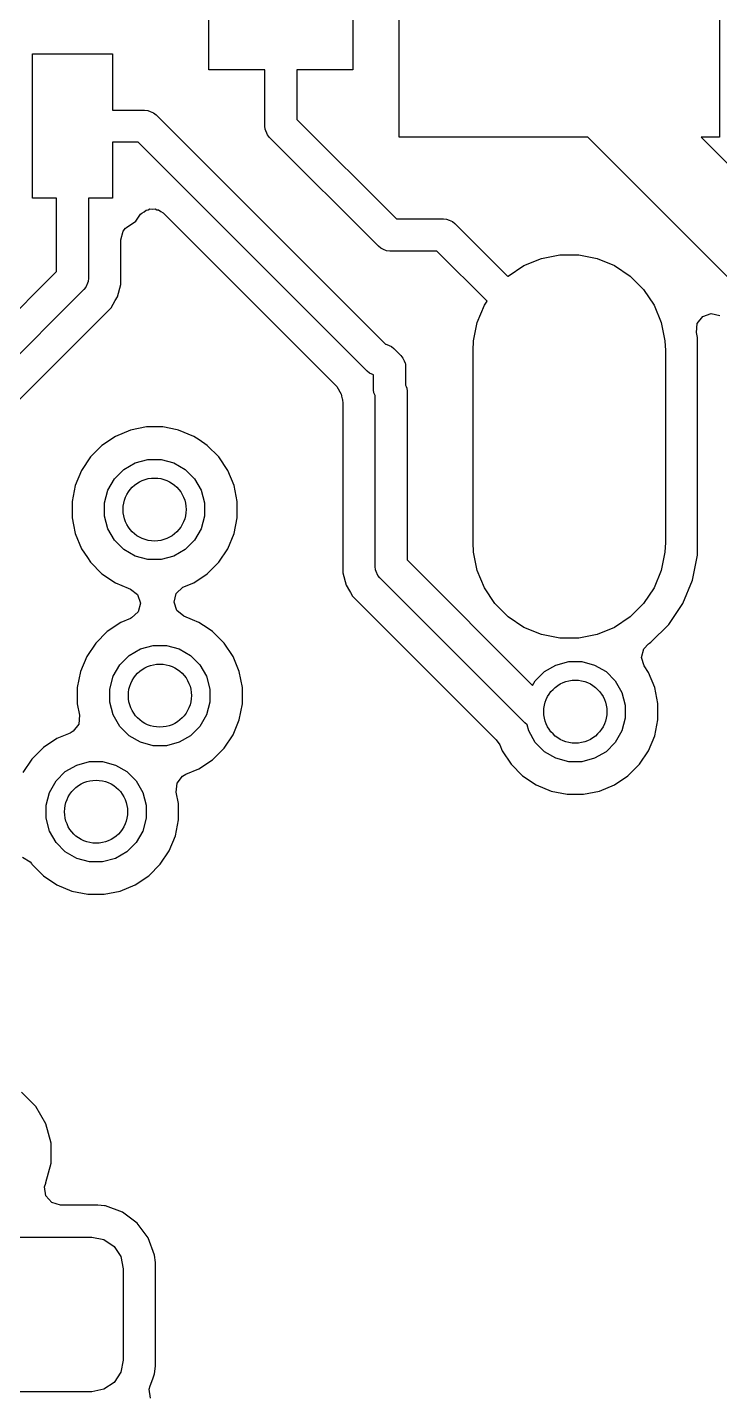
# Model space of a CAD drawing. Extents: x 3.09 to 4.62, y -6.46 to -3.15.
# Drawn here: x 4.1109 to 4.327, y -5.665 to -5.2392 of the extents above; entities that cross this region are included whole.
import ezdxf

# ---------------------------------------------------------------- set-up
doc = ezdxf.new("R2010")
doc.units = 0
doc.header["$MEASUREMENT"] = 0
doc.layers.add('BLACK', color=7, linetype='CONTINUOUS')

msp = doc.modelspace()

# ---------------------------------------------------------------- linework, layer by layer
at = {"layer": 'BLACK', "linetype": 'CONTINUOUS'}
for p, q in [((4.2269, -5.27345), (4.2269, -5.20655)), ((4.3269, -5.20655), (4.3269, -5.27345)), ((4.1675, -5.2525), (4.1675, -5.2275)), ((4.2125, -5.2275), (4.2125, -5.2525)), ((4.1125, -5.2925), (4.1125, -5.2475)), ((4.1125, -5.2475), (4.1375, -5.2475)), ((4.1375, -5.2475), (4.1375, -5.265)), ((4.185, -5.2525), (4.1675, -5.2525)), ((4.185, -5.27), (4.185, -5.2525)), ((4.2125, -5.2525), (4.195, -5.2525)), ((4.195, -5.2525), (4.195, -5.26793)), ((4.1375, -5.265), (4.1475, -5.265)), ((4.1475, -5.265), (4.14848, -5.2651)), ((4.14848, -5.2651), (4.14848, -5.2651)), ((4.14848, -5.2651), (4.14922, -5.26541)), ((4.14922, -5.26541), (4.15028, -5.26584)), ((4.15028, -5.26584), (4.15028, -5.26584)), ((4.15028, -5.26584), (4.15104, -5.26646)), ((4.15104, -5.26646), (4.22265, -5.33808)), ((4.1851, -5.27098), (4.185, -5.27)), ((4.18584, -5.27278), (4.1851, -5.27098)), ((4.195, -5.26793), (4.22607, -5.299)), ((4.14543, -5.275), (4.1375, -5.275)), ((4.1375, -5.275), (4.1375, -5.2925)), ((4.21696, -5.34653), (4.14543, -5.275)), ((4.18646, -5.27354), (4.18584, -5.27278)), ((4.18584, -5.27278), (4.18584, -5.27278)), ((4.22046, -5.30753), (4.18646, -5.27354)), ((4.28577, -5.27345), (4.2269, -5.27345)), ((4.35011, -5.33779), (4.28577, -5.27345)), ((4.3269, -5.27345), (4.32113, -5.27345)), ((4.32113, -5.27345), (4.36308, -5.3154)), ((4.12, -5.2925), (4.1125, -5.2925)), ((4.12, -5.31542), (4.12, -5.2925)), ((4.1375, -5.2925), (4.13, -5.2925)), ((4.13, -5.2925), (4.13, -5.31749)), ((4.14659, -5.29716), (4.14736, -5.29676)), ((4.14736, -5.29676), (4.14802, -5.29621)), ((4.14802, -5.29621), (4.14858, -5.29614)), ((4.14858, -5.29614), (4.14907, -5.29588)), ((4.14907, -5.29588), (4.14993, -5.29597)), ((4.14993, -5.29597), (4.15079, -5.29586)), ((4.15079, -5.29586), (4.1513, -5.2961)), ((4.1513, -5.2961), (4.15186, -5.29616)), ((4.15186, -5.29616), (4.15253, -5.29669)), ((4.15253, -5.29669), (4.15331, -5.29707)), ((4.14187, -5.30163), (4.14472, -5.29972)), ((4.14472, -5.29972), (4.14618, -5.29754)), ((4.14618, -5.29754), (4.14659, -5.29716)), ((4.15331, -5.29707), (4.15351, -5.29725)), ((4.15351, -5.29725), (4.2075, -5.35125)), ((4.22607, -5.299), (4.24075, -5.299)), ((4.24075, -5.299), (4.24173, -5.29909)), ((4.24173, -5.29909), (4.24173, -5.29909)), ((4.24173, -5.29909), (4.24248, -5.2994)), ((4.24248, -5.2994), (4.24353, -5.29984)), ((4.24353, -5.29984), (4.24353, -5.29984)), ((4.24353, -5.29984), (4.24429, -5.30046)), ((4.24429, -5.30046), (4.2608, -5.31697)), ((4.14002, -5.30552), (4.14081, -5.30284)), ((4.14002, -5.31947), (4.14002, -5.30552)), ((4.14081, -5.30284), (4.14157, -5.30192)), ((4.14157, -5.30192), (4.14187, -5.30163)), ((4.22122, -5.30815), (4.22046, -5.30753)), ((4.22208, -5.30851), (4.22122, -5.30815)), ((4.22122, -5.30815), (4.22122, -5.30815)), ((4.22302, -5.3089), (4.22208, -5.30851)), ((4.224, -5.309), (4.22302, -5.3089)), ((4.22302, -5.3089), (4.22302, -5.3089)), ((4.23868, -5.309), (4.224, -5.309)), ((4.25434, -5.32466), (4.23868, -5.309)), ((4.26097, -5.31681), (4.26586, -5.31354)), ((4.26586, -5.31354), (4.27129, -5.31129)), ((4.27129, -5.31129), (4.27706, -5.31014)), ((4.27706, -5.31014), (4.28294, -5.31014)), ((4.28294, -5.31014), (4.28871, -5.31129)), ((4.28871, -5.31129), (4.29414, -5.31354)), ((4.29414, -5.31354), (4.29903, -5.31681)), ((4.06952, -5.36591), (4.12, -5.31542)), ((4.13, -5.31749), (4.1299, -5.31847)), ((4.2608, -5.31697), (4.26097, -5.31681)), ((4.29903, -5.31681), (4.30319, -5.32097)), ((4.12854, -5.32103), (4.07512, -5.37444)), ((4.12916, -5.32027), (4.12854, -5.32103)), ((4.12967, -5.31902), (4.12916, -5.32027)), ((4.12916, -5.32027), (4.12916, -5.32027)), ((4.1299, -5.31847), (4.12967, -5.31902)), ((4.1299, -5.31847), (4.1299, -5.31847)), ((4.139, -5.32329), (4.14002, -5.31947)), ((4.30319, -5.32097), (4.30646, -5.32586)), ((4.08361, -5.38013), (4.13702, -5.32672)), ((4.13702, -5.32672), (4.13834, -5.32442)), ((4.13834, -5.32442), (4.139, -5.32329)), ((4.25129, -5.33129), (4.25354, -5.32586)), ((4.25354, -5.32586), (4.25434, -5.32466)), ((4.30646, -5.32586), (4.30871, -5.33129)), ((4.31994, -5.3316), (4.32165, -5.32939)), ((4.32165, -5.32939), (4.32429, -5.32846)), ((4.32429, -5.32846), (4.32701, -5.3291)), ((4.25014, -5.33706), (4.25129, -5.33129)), ((4.30871, -5.33129), (4.30986, -5.33706)), ((4.31969, -5.33438), (4.31994, -5.3316)), ((4.32, -5.33596), (4.31969, -5.33438)), ((4.22265, -5.33808), (4.22274, -5.33809)), ((4.22274, -5.33809), (4.22274, -5.33809)), ((4.22274, -5.33809), (4.22306, -5.33822)), ((4.22306, -5.33822), (4.22454, -5.33883)), ((4.22454, -5.33883), (4.22454, -5.33883)), ((4.22454, -5.33883), (4.2253, -5.33946)), ((4.2253, -5.33946), (4.22749, -5.34165)), ((4.25, -5.34), (4.25014, -5.33706)), ((4.30986, -5.33706), (4.31, -5.34)), ((4.32002, -5.33606), (4.32, -5.33596)), ((4.32002, -5.40394), (4.32002, -5.33606)), ((4.22749, -5.34165), (4.22811, -5.34241)), ((4.22811, -5.34241), (4.22811, -5.34241)), ((4.22811, -5.34241), (4.22848, -5.34331)), ((4.22848, -5.34331), (4.22876, -5.34397)), ((4.25, -5.4), (4.25, -5.34)), ((4.31, -5.34), (4.31, -5.4)), ((4.21771, -5.34715), (4.21696, -5.34653)), ((4.21895, -5.34766), (4.21771, -5.34715)), ((4.21771, -5.34715), (4.21771, -5.34715)), ((4.21895, -5.35228), (4.21895, -5.34766)), ((4.22876, -5.34397), (4.22886, -5.34421)), ((4.22886, -5.34421), (4.22895, -5.34518)), ((4.22895, -5.34518), (4.22895, -5.35089)), ((4.2075, -5.35125), (4.20884, -5.3537)), ((4.21905, -5.35325), (4.21895, -5.35228)), ((4.22895, -5.35089), (4.2291, -5.35125)), ((4.2291, -5.35125), (4.22931, -5.35176)), ((4.22931, -5.35176), (4.22941, -5.35273)), ((4.20884, -5.3537), (4.20892, -5.35411)), ((4.20892, -5.35411), (4.20893, -5.35425)), ((4.20893, -5.35425), (4.20893, -5.35425)), ((4.20893, -5.35425), (4.20916, -5.3551)), ((4.20916, -5.3551), (4.20922, -5.35532)), ((4.20922, -5.35532), (4.20939, -5.35661)), ((4.20939, -5.35661), (4.20939, -5.40946)), ((4.21941, -5.35412), (4.21905, -5.35325)), ((4.21941, -5.40748), (4.21941, -5.35412)), ((4.22941, -5.35273), (4.22941, -5.40541)), ((4.14308, -5.36491), (4.13839, -5.36685)), ((4.14806, -5.36392), (4.14308, -5.36491)), ((4.14308, -5.36491), (4.14308, -5.36491)), ((4.15314, -5.36392), (4.14806, -5.36392)), ((4.14806, -5.36392), (4.14806, -5.36392)), ((4.15765, -5.36481), (4.15314, -5.36392)), ((4.15314, -5.36392), (4.15314, -5.36392)), ((4.15811, -5.36491), (4.15765, -5.36481)), ((4.1628, -5.36685), (4.15811, -5.36491)), ((4.13839, -5.36685), (4.13417, -5.36967)), ((4.16449, -5.36797), (4.1628, -5.36685)), ((4.16702, -5.36967), (4.16449, -5.36797)), ((4.13058, -5.37326), (4.12776, -5.37748)), ((4.13417, -5.36967), (4.13058, -5.37326)), ((4.13058, -5.37326), (4.13058, -5.37326)), ((4.13417, -5.36967), (4.13417, -5.36967)), ((4.17061, -5.37326), (4.16702, -5.36967)), ((4.16702, -5.36967), (4.16702, -5.36967)), ((4.17343, -5.37748), (4.17061, -5.37326)), ((4.17061, -5.37326), (4.17061, -5.37326)), ((4.12776, -5.37748), (4.12582, -5.38217)), ((4.1381, -5.3801), (4.14101, -5.37719)), ((4.14101, -5.37719), (4.14457, -5.37513)), ((4.14457, -5.37513), (4.14854, -5.37407)), ((4.14854, -5.37407), (4.15265, -5.37407)), ((4.15265, -5.37407), (4.15662, -5.37513)), ((4.15662, -5.37513), (4.16019, -5.37719)), ((4.16019, -5.37719), (4.16309, -5.3801)), ((4.17538, -5.38217), (4.17343, -5.37748)), ((4.12582, -5.38217), (4.12483, -5.38714)), ((4.12582, -5.38217), (4.12582, -5.38217)), ((4.13605, -5.38366), (4.1381, -5.3801)), ((4.16309, -5.3801), (4.16515, -5.38366)), ((4.17637, -5.38715), (4.17538, -5.38217)), ((4.13499, -5.38763), (4.13605, -5.38366)), ((4.16515, -5.38366), (4.16621, -5.38763)), ((4.12483, -5.38714), (4.12483, -5.39222)), ((4.13499, -5.39174), (4.13499, -5.38763)), ((4.16621, -5.38763), (4.16621, -5.39174)), ((4.17637, -5.39222), (4.17637, -5.38715)), ((4.12483, -5.39222), (4.12527, -5.39444)), ((4.12527, -5.39444), (4.12582, -5.3972)), ((4.13605, -5.39571), (4.13499, -5.39174)), ((4.16621, -5.39174), (4.16515, -5.39571)), ((4.17538, -5.3972), (4.17637, -5.39222)), ((4.12582, -5.3972), (4.12776, -5.40189)), ((4.1381, -5.39927), (4.13605, -5.39571)), ((4.16515, -5.39571), (4.16309, -5.39927)), ((4.17343, -5.40189), (4.17538, -5.3972)), ((4.12776, -5.40189), (4.12962, -5.40467)), ((4.14101, -5.40218), (4.1381, -5.39927)), ((4.14457, -5.40423), (4.14101, -5.40218)), ((4.16019, -5.40218), (4.15662, -5.40423)), ((4.16309, -5.39927), (4.16019, -5.40218)), ((4.17061, -5.40611), (4.17343, -5.40189)), ((4.25014, -5.40294), (4.25, -5.4)), ((4.25129, -5.40871), (4.25014, -5.40294)), ((4.30986, -5.40294), (4.30871, -5.40871)), ((4.31, -5.4), (4.30986, -5.40294)), ((4.12962, -5.40467), (4.13058, -5.40611)), ((4.13058, -5.40611), (4.13058, -5.40611)), ((4.13058, -5.40611), (4.13417, -5.4097)), ((4.14854, -5.4053), (4.14457, -5.40423)), ((4.15265, -5.4053), (4.14854, -5.4053)), ((4.15662, -5.40423), (4.15265, -5.4053)), ((4.16702, -5.4097), (4.17061, -5.40611)), ((4.21951, -5.40846), (4.21941, -5.40748)), ((4.22941, -5.40541), (4.26858, -5.44458)), ((4.31848, -5.41167), (4.32002, -5.40394)), ((4.13417, -5.4097), (4.13417, -5.4097)), ((4.13417, -5.4097), (4.13839, -5.41252)), ((4.1628, -5.41252), (4.16702, -5.4097)), ((4.20939, -5.40946), (4.20939, -5.40946)), ((4.20939, -5.40946), (4.21041, -5.41328)), ((4.21972, -5.40897), (4.21951, -5.40846)), ((4.21951, -5.40846), (4.21951, -5.40846)), ((4.22025, -5.41026), (4.21972, -5.40897)), ((4.22087, -5.41102), (4.22025, -5.41026)), ((4.22025, -5.41026), (4.22025, -5.41026)), ((4.26615, -5.45629), (4.22087, -5.41102)), ((4.25354, -5.41414), (4.25129, -5.40871)), ((4.30871, -5.40871), (4.30646, -5.41414)), ((4.31546, -5.41896), (4.31848, -5.41167)), ((4.13839, -5.41252), (4.1424, -5.41418)), ((4.1424, -5.41418), (4.14312, -5.41448)), ((4.14312, -5.41448), (4.1453, -5.41623)), ((4.1453, -5.41623), (4.14618, -5.41888)), ((4.15667, -5.41855), (4.15736, -5.41584)), ((4.15736, -5.41584), (4.1594, -5.41394)), ((4.1594, -5.41394), (4.15973, -5.41379)), ((4.15973, -5.41379), (4.16097, -5.41328)), ((4.16097, -5.41328), (4.1628, -5.41252)), ((4.21041, -5.41328), (4.21041, -5.41328)), ((4.21041, -5.41328), (4.21142, -5.41502)), ((4.21142, -5.41502), (4.21174, -5.41557)), ((4.21174, -5.41557), (4.21174, -5.41557)), ((4.21174, -5.41557), (4.21239, -5.4167)), ((4.25681, -5.41903), (4.25354, -5.41414)), ((4.30646, -5.41414), (4.30319, -5.41903)), ((4.14618, -5.41888), (4.14549, -5.42159)), ((4.15755, -5.42121), (4.15667, -5.41855)), ((4.21239, -5.4167), (4.21239, -5.4167)), ((4.21239, -5.4167), (4.25723, -5.46154)), ((4.26097, -5.42319), (4.25681, -5.41903)), ((4.30319, -5.41903), (4.29903, -5.42319)), ((4.31109, -5.42551), (4.31546, -5.41896)), ((4.14312, -5.42364), (4.14004, -5.42492)), ((4.14344, -5.42349), (4.14312, -5.42364)), ((4.14549, -5.42159), (4.14344, -5.42349)), ((4.15973, -5.42296), (4.15755, -5.42121)), ((4.16238, -5.42406), (4.15973, -5.42296)), ((4.16445, -5.42492), (4.16238, -5.42406)), ((4.26586, -5.42646), (4.26097, -5.42319)), ((4.29903, -5.42319), (4.29414, -5.42646)), ((4.13582, -5.42774), (4.13223, -5.43133)), ((4.14004, -5.42492), (4.13582, -5.42774)), ((4.13582, -5.42774), (4.13582, -5.42774)), ((4.14004, -5.42492), (4.14004, -5.42492)), ((4.16727, -5.4268), (4.16445, -5.42492)), ((4.16867, -5.42774), (4.16727, -5.4268)), ((4.17226, -5.43133), (4.16867, -5.42774)), ((4.16867, -5.42774), (4.16867, -5.42774)), ((4.27129, -5.42871), (4.26586, -5.42646)), ((4.27706, -5.42986), (4.27129, -5.42871)), ((4.28871, -5.42871), (4.28294, -5.42986)), ((4.29414, -5.42646), (4.28871, -5.42871)), ((4.30551, -5.43109), (4.31109, -5.42551)), ((4.13223, -5.43133), (4.12941, -5.43555)), ((4.13223, -5.43133), (4.13223, -5.43133)), ((4.14266, -5.43526), (4.14622, -5.4332)), ((4.14622, -5.4332), (4.15019, -5.43214)), ((4.15019, -5.43214), (4.1543, -5.43214)), ((4.1543, -5.43214), (4.15827, -5.4332)), ((4.15827, -5.4332), (4.16183, -5.43526)), ((4.17508, -5.43555), (4.17226, -5.43133)), ((4.17226, -5.43133), (4.17226, -5.43133)), ((4.28294, -5.42986), (4.27706, -5.42986)), ((4.30252, -5.43583), (4.30326, -5.43313)), ((4.30326, -5.43313), (4.30472, -5.43161)), ((4.30472, -5.43161), (4.305, -5.43143)), ((4.305, -5.43143), (4.30551, -5.43109)), ((4.12941, -5.43555), (4.12747, -5.44024)), ((4.13975, -5.43817), (4.14266, -5.43526)), ((4.16183, -5.43526), (4.16474, -5.43817)), ((4.17702, -5.44024), (4.17508, -5.43555)), ((4.27586, -5.43821), (4.27983, -5.43714)), ((4.27983, -5.43714), (4.28395, -5.43714)), ((4.28395, -5.43714), (4.28792, -5.43821)), ((4.30335, -5.43849), (4.30252, -5.43583)), ((4.12747, -5.44024), (4.12648, -5.44521)), ((4.12747, -5.44024), (4.12747, -5.44024)), ((4.13663, -5.4457), (4.1377, -5.44173)), ((4.1377, -5.44173), (4.13975, -5.43817)), ((4.16474, -5.43817), (4.1668, -5.44173)), ((4.1668, -5.44173), (4.16786, -5.4457)), ((4.17802, -5.44521), (4.17702, -5.44024)), ((4.2694, -5.44317), (4.2723, -5.44026)), ((4.2723, -5.44026), (4.27586, -5.43821)), ((4.28792, -5.43821), (4.29148, -5.44026)), ((4.29148, -5.44026), (4.29438, -5.44317)), ((4.30472, -5.44055), (4.30335, -5.43849)), ((4.30667, -5.44524), (4.30472, -5.44055)), ((4.12648, -5.44521), (4.12648, -5.44521)), ((4.12648, -5.44521), (4.12648, -5.45029)), ((4.13663, -5.44981), (4.13663, -5.4457)), ((4.16786, -5.4457), (4.16786, -5.44981)), ((4.17802, -5.45029), (4.17802, -5.44521)), ((4.26858, -5.44458), (4.2694, -5.44317)), ((4.29438, -5.44317), (4.29644, -5.44673)), ((4.30766, -5.45022), (4.30667, -5.44524)), ((4.12648, -5.45029), (4.12719, -5.45384)), ((4.1377, -5.45378), (4.13663, -5.44981)), ((4.16786, -5.44981), (4.1668, -5.45378)), ((4.17702, -5.45527), (4.17802, -5.45029)), ((4.29644, -5.44673), (4.2975, -5.4507)), ((4.30766, -5.45529), (4.30766, -5.45022)), ((4.1272, -5.45389), (4.12695, -5.45667)), ((4.12719, -5.45384), (4.1272, -5.45389)), ((4.13975, -5.45734), (4.1377, -5.45378)), ((4.1668, -5.45378), (4.16474, -5.45734)), ((4.2975, -5.4507), (4.2975, -5.45481)), ((4.12695, -5.45667), (4.12523, -5.45888)), ((4.14266, -5.46025), (4.13975, -5.45734)), ((4.16474, -5.45734), (4.16183, -5.46025)), ((4.17508, -5.45996), (4.17702, -5.45527)), ((4.26682, -5.45684), (4.26615, -5.45629)), ((4.26734, -5.45878), (4.26682, -5.45684)), ((4.2694, -5.46234), (4.26734, -5.45878)), ((4.29644, -5.45878), (4.29438, -5.46234)), ((4.2975, -5.45481), (4.29644, -5.45878)), ((4.30667, -5.46027), (4.30766, -5.45529)), ((4.12013, -5.46114), (4.1159, -5.46396)), ((4.12423, -5.45944), (4.12013, -5.46114)), ((4.12013, -5.46114), (4.12013, -5.46114)), ((4.12523, -5.45888), (4.12423, -5.45944)), ((4.14622, -5.4623), (4.14266, -5.46025)), ((4.15019, -5.46337), (4.14622, -5.4623)), ((4.15827, -5.4623), (4.1543, -5.46337)), ((4.16183, -5.46025), (4.15827, -5.4623)), ((4.17226, -5.46418), (4.17508, -5.45996)), ((4.25723, -5.46154), (4.2583, -5.46315)), ((4.2723, -5.46525), (4.2694, -5.46234)), ((4.29438, -5.46234), (4.29148, -5.46525)), ((4.30472, -5.46496), (4.30667, -5.46027)), ((4.1159, -5.46396), (4.11232, -5.46755)), ((4.1159, -5.46396), (4.1159, -5.46396)), ((4.1543, -5.46337), (4.15019, -5.46337)), ((4.16867, -5.46777), (4.17226, -5.46418)), ((4.2583, -5.46315), (4.25905, -5.46496)), ((4.25905, -5.46496), (4.25905, -5.46496)), ((4.25905, -5.46496), (4.26187, -5.46918)), ((4.27586, -5.46731), (4.2723, -5.46525)), ((4.27983, -5.46837), (4.27586, -5.46731)), ((4.28792, -5.46731), (4.28395, -5.46837)), ((4.29148, -5.46525), (4.28792, -5.46731)), ((4.3019, -5.46918), (4.30472, -5.46496)), ((4.11232, -5.46755), (4.1095, -5.47177)), ((4.11232, -5.46755), (4.11232, -5.46755)), ((4.11984, -5.47439), (4.12274, -5.47148)), ((4.12274, -5.47148), (4.1263, -5.46943)), ((4.1263, -5.46943), (4.13028, -5.46836)), ((4.13028, -5.46836), (4.13439, -5.46836)), ((4.13439, -5.46836), (4.13836, -5.46943)), ((4.13836, -5.46943), (4.14192, -5.47148)), ((4.14192, -5.47148), (4.14482, -5.47439)), ((4.16035, -5.47229), (4.16445, -5.47059)), ((4.16445, -5.47059), (4.16867, -5.46777)), ((4.26187, -5.46918), (4.26187, -5.46918)), ((4.26187, -5.46918), (4.26546, -5.47277)), ((4.28395, -5.46837), (4.27983, -5.46837)), ((4.29832, -5.47277), (4.3019, -5.46918)), ((4.11778, -5.47795), (4.11984, -5.47439)), ((4.14482, -5.47439), (4.14688, -5.47795)), ((4.15738, -5.47784), (4.15763, -5.47505)), ((4.15763, -5.47505), (4.15935, -5.47285)), ((4.15935, -5.47285), (4.16035, -5.47229)), ((4.26546, -5.47277), (4.26546, -5.47277)), ((4.26546, -5.47277), (4.26968, -5.47559)), ((4.26968, -5.47559), (4.27437, -5.47753)), ((4.28941, -5.47753), (4.2941, -5.47559)), ((4.2941, -5.47559), (4.29832, -5.47277)), ((4.11672, -5.48192), (4.11778, -5.47795)), ((4.14688, -5.47795), (4.14794, -5.48192)), ((4.1581, -5.48144), (4.15738, -5.47784)), ((4.27437, -5.47753), (4.27935, -5.47852)), ((4.27935, -5.47852), (4.27935, -5.47852)), ((4.27935, -5.47852), (4.28443, -5.47852)), ((4.28443, -5.47852), (4.28941, -5.47753)), ((4.28443, -5.47852), (4.28443, -5.47852)), ((4.11672, -5.48603), (4.11672, -5.48192)), ((4.14794, -5.48192), (4.14794, -5.48603)), ((4.1581, -5.48651), (4.1581, -5.48144)), ((4.11778, -5.49), (4.11672, -5.48603)), ((4.14794, -5.48603), (4.14688, -5.49)), ((4.15711, -5.49149), (4.1581, -5.48651)), ((4.11984, -5.49356), (4.11778, -5.49)), ((4.14688, -5.49), (4.14482, -5.49356)), ((4.15517, -5.49618), (4.15711, -5.49149)), ((4.12274, -5.49647), (4.11984, -5.49356)), ((4.1263, -5.49853), (4.12274, -5.49647)), ((4.14192, -5.49647), (4.13836, -5.49853)), ((4.14482, -5.49356), (4.14192, -5.49647)), ((4.15235, -5.5004), (4.15517, -5.49618)), ((4.10939, -5.49817), (4.11176, -5.49966)), ((4.11176, -5.49966), (4.11218, -5.50019)), ((4.11218, -5.50019), (4.11232, -5.5004)), ((4.11232, -5.5004), (4.11232, -5.5004)), ((4.11232, -5.5004), (4.1159, -5.50399)), ((4.13028, -5.49959), (4.1263, -5.49853)), ((4.13439, -5.49959), (4.13028, -5.49959)), ((4.13836, -5.49853), (4.13439, -5.49959)), ((4.14876, -5.50399), (4.15235, -5.5004)), ((4.1159, -5.50399), (4.1159, -5.50399)), ((4.1159, -5.50399), (4.12013, -5.50681)), ((4.14454, -5.50681), (4.14876, -5.50399)), ((4.12013, -5.50681), (4.12481, -5.50875)), ((4.12481, -5.50875), (4.12979, -5.50974)), ((4.12979, -5.50974), (4.12979, -5.50974)), ((4.12979, -5.50974), (4.13487, -5.50974)), ((4.13487, -5.50974), (4.13985, -5.50875)), ((4.13487, -5.50974), (4.13487, -5.50974)), ((4.13985, -5.50875), (4.14454, -5.50681)), ((4.11353, -5.57594), (4.1091, -5.57151)), ((4.11667, -5.58137), (4.11353, -5.57594)), ((4.11353, -5.57594), (4.11353, -5.57594)), ((4.11353, -5.57594), (4.11353, -5.57594)), ((4.11829, -5.58742), (4.11667, -5.58137)), ((4.11829, -5.59368), (4.11829, -5.58742)), ((4.11667, -5.59974), (4.11829, -5.59368)), ((4.11628, -5.60106), (4.11661, -5.59987)), ((4.11668, -5.60383), (4.11628, -5.60106)), ((4.11661, -5.59987), (4.11667, -5.59974)), ((4.11667, -5.59974), (4.11667, -5.59974)), ((4.11851, -5.60594), (4.11668, -5.60383)), ((4.12119, -5.60673), (4.11851, -5.60594)), ((4.13288, -5.60673), (4.12119, -5.60673)), ((4.13495, -5.60695), (4.13288, -5.60673)), ((4.13288, -5.60673), (4.13288, -5.60673)), ((4.13525, -5.60698), (4.13495, -5.60695)), ((4.1406, -5.60898), (4.13525, -5.60698)), ((4.13525, -5.60698), (4.13525, -5.60698)), ((4.13525, -5.60698), (4.13525, -5.60698)), ((4.14517, -5.6124), (4.1406, -5.60898)), ((4.1406, -5.60898), (4.1406, -5.60898)), ((4.1406, -5.60898), (4.1406, -5.60898)), ((4.14859, -5.61697), (4.14517, -5.6124)), ((4.05642, -5.61675), (4.13098, -5.61675)), ((4.13098, -5.61675), (4.13475, -5.6175)), ((4.13475, -5.6175), (4.13794, -5.61963)), ((4.13794, -5.61963), (4.14007, -5.62282)), ((4.15059, -5.62233), (4.14859, -5.61697)), ((4.14007, -5.62282), (4.14082, -5.62659)), ((4.15084, -5.62469), (4.15059, -5.62233)), ((4.15084, -5.65703), (4.15084, -5.62469)), ((4.14082, -5.62659), (4.14082, -5.65513)), ((4.14007, -5.6589), (4.13794, -5.66209)), ((4.14082, -5.65513), (4.14007, -5.6589)), ((4.15059, -5.6594), (4.15084, -5.65703)), ((4.13794, -5.66209), (4.13475, -5.66423)), ((4.14891, -5.66422), (4.14917, -5.66319)), ((4.14917, -5.66319), (4.15001, -5.66096)), ((4.15001, -5.66096), (4.15059, -5.6594)), ((4.13098, -5.66498), (4.01878, -5.66498)), ((4.13475, -5.66423), (4.13098, -5.66498)), ((4.14931, -5.66698), (4.14891, -5.66422))]:
    msp.add_line(p, q, dxfattribs=at)
at = {"layer": 'BLACK'}
for centre in [(4.1506, -5.38968), (4.15225, -5.44775), (4.28189, -5.45276), (4.13233, -5.48398)]:
    msp.add_circle(centre, 0.00984, dxfattribs=at)

doc.saveas('drawing.dxf')
